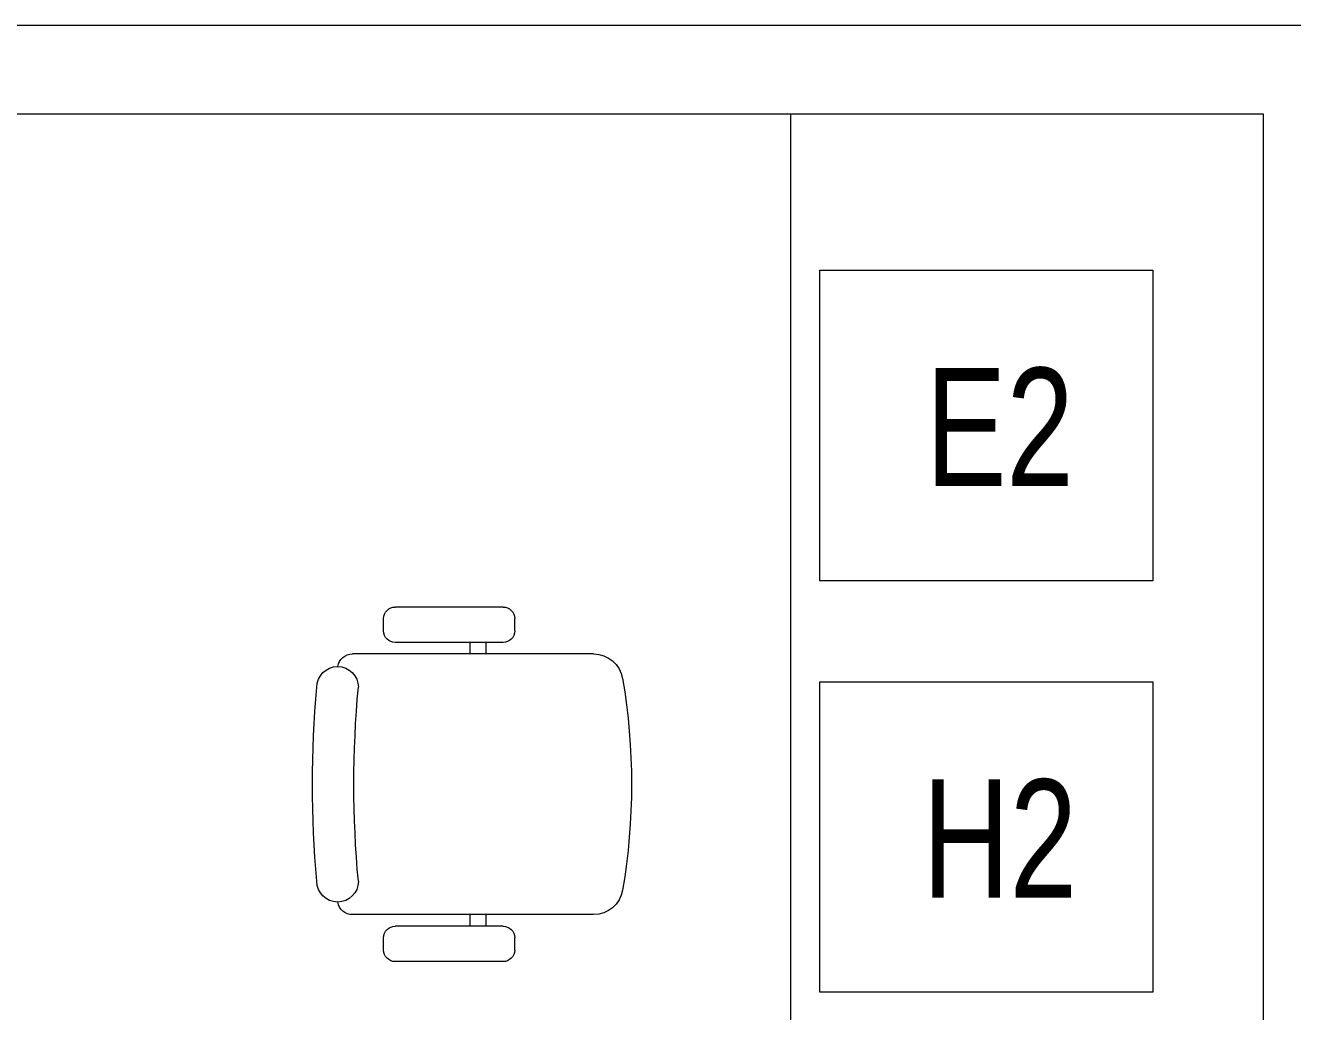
# Model space of a CAD drawing. Header units: millimetres. Extents: x 26027 to 581921, y 7230 to 233891.
# Drawn here: x 562903 to 565049, y 131211 to 132880 of the extents above; entities that cross this region are included whole.
import ezdxf

# ---------------------------------------------------------------- set-up
doc = ezdxf.new("R2010")
doc.units = ezdxf.units.MM
doc.header["$LTSCALE"] = 5
for name, color, linetype, lineweight in [('Medical Equipment and Furniture', 163, 'Continuous', 0), ('NEW', 1, 'Continuous', 5), ('Walls', 32, 'Continuous', 5)]:
    doc.layers.add(name, color=color, linetype=linetype, lineweight=lineweight)
doc.styles.add('X3G_ENTITY_2587EA', font='swisscl.ttf', dxfattribs={"height": 200})

# ---------------------------------------------------------------- blocks, each defined once
blk = doc.blocks.new('*X15')
at = {"color": 0}
for p, q in [((5, 3), (5, 3)), ((5, 3), (5, 3)), ((5, 3), (5, 3)), ((5, 3), (5, 3)), ((5, 3), (5, 3)), ((5, 3), (5, 3)), ((5, 3), (5, 3)), ((5, 3), (5, 3)), ((5, 3), (5, 3)), ((5, 3), (5, 3)), ((5, 3), (5, 3)), ((5, 3), (5, 3)), ((5, 3), (5, 3)), ((5, 3), (5, 3)), ((5, 3), (5, 3)), ((5, 3), (5, 3)), ((5, 3), (5, 3)), ((5, 3), (5, 3)), ((5, 3), (5, 3)), ((5, 3), (5, 3)), ((5, 3), (5, 3)), ((5, 3), (5, 3)), ((5, 3), (5, 3)), ((5, 3), (5, 3)), ((5, 3), (5, 3)), ((5, 3), (5, 3)), ((5, 3), (5, 3)), ((5, 3), (5, 3)), ((5, 3), (5, 3)), ((5, 3), (5, 3)), ((5, 3), (5, 3)), ((5, 3), (5, 3)), ((5, 3), (5, 3)), ((5, 3), (5, 3)), ((5, 3), (5, 3)), ((5, 3), (5, 3)), ((5, 3), (5, 3)), ((5, 3), (5, 3)), ((5, 3), (5, 3)), ((5, 3), (5, 3)), ((5, 3), (5, 3)), ((5, 3), (5, 3)), ((5, 3), (5, 3)), ((5, 3), (5, 3)), ((5, 3), (5, 3)), ((5, 3), (5, 3)), ((5, 3), (5, 3)), ((5, 3), (5, 3)), ((5, 3), (5, 3)), ((5, 3), (5, 3)), ((5, 3), (5, 3)), ((5, 3), (5, 3)), ((5, 3), (5, 3)), ((5, 3), (5, 3)), ((5, 3), (5, 3)), ((5, 3), (5, 3)), ((5, 3), (5, 3)), ((5, 3), (5, 3)), ((5, 3), (5, 3)), ((5, 3), (5, 3)), ((5, 3), (5, 3)), ((5, 3), (5, 3)), ((5, 3), (5, 3)), ((5, 3), (5, 3)), ((5, 3), (5, 3)), ((5, 3), (5, 3)), ((6, 3), (5, 3)), ((5, 3), (5, 3)), ((6, 3), (5, 3)), ((5, 3), (5, 3)), ((6, 3), (5, 3)), ((5, 3), (5, 3)), ((6, 3), (5, 3)), ((5, 3), (5, 3)), ((5, 3), (5, 3)), ((5, 3), (5, 3)), ((5, 3), (5, 3)), ((5, 3), (5, 3)), ((5, 3), (5, 3)), ((5, 3), (5, 3)), ((5, 3), (5, 3)), ((5, 3), (5, 3)), ((5, 3), (5, 3)), ((5, 3), (5, 3)), ((5, 3), (5, 3)), ((5, 3), (5, 3)), ((5, 3), (5, 3)), ((5, 3), (5, 3)), ((5, 3), (5, 3)), ((5, 3), (5, 3)), ((5, 3), (5, 3)), ((5, 3), (5, 3)), ((5, 3), (5, 3)), ((5, 3), (5, 3)), ((5, 3), (5, 3)), ((5, 3), (5, 3)), ((6, 3), (6, 3)), ((6, 3), (6, 3)), ((6, 3), (6, 3)), ((6, 3), (6, 3)), ((6, 3), (6, 3)), ((6, 3), (6, 3)), ((6, 3), (6, 3)), ((6, 3), (6, 3)), ((6, 3), (6, 3)), ((6, 3), (6, 3)), ((6, 3), (6, 3)), ((6, 3), (6, 3)), ((6, 3), (6, 3)), ((6, 3), (6, 3)), ((6, 3), (6, 3)), ((6, 3), (6, 3)), ((6, 3), (6, 3)), ((6, 3), (6, 3)), ((6, 3), (6, 3)), ((6, 3), (6, 3)), ((6, 3), (6, 3)), ((6, 3), (6, 3)), ((6, 3), (6, 3)), ((6, 3), (6, 3)), ((6, 3), (6, 3)), ((6, 3), (6, 3)), ((6, 3), (6, 3)), ((6, 3), (6, 3)), ((6, 3), (6, 3)), ((6, 3), (6, 3)), ((6, 3), (6, 3)), ((6, 3), (6, 3)), ((6, 3), (6, 3)), ((6, 3), (6, 3)), ((6, 3), (6, 3)), ((6, 3), (6, 3)), ((6, 3), (6, 3)), ((6, 3), (6, 3)), ((6, 3), (6, 3)), ((6, 3), (6, 3)), ((6, 3), (6, 3)), ((6, 3), (6, 3)), ((6, 3), (6, 3)), ((6, 3), (6, 3)), ((6, 3), (6, 3)), ((6, 3), (6, 3)), ((6, 3), (6, 3)), ((6, 3), (6, 3)), ((6, 3), (6, 3)), ((6, 3), (6, 3)), ((6, 3), (6, 3)), ((6, 3), (6, 3)), ((6, 3), (6, 3)), ((6, 3), (6, 3)), ((6, 3), (6, 3)), ((6, 3), (6, 3)), ((6, 3), (6, 3)), ((6, 3), (6, 3)), ((6, 3), (6, 3)), ((6, 3), (6, 3)), ((6, 3), (6, 3)), ((6, 3), (6, 3)), ((6, 3), (6, 3)), ((6, 3), (6, 3)), ((6, 3), (6, 3)), ((6, 3), (6, 3)), ((6, 3), (6, 3)), ((6, 3), (6, 3)), ((6, 3), (6, 3)), ((6, 3), (6, 3)), ((6, 3), (6, 3)), ((6, 3), (6, 3)), ((6, 3), (6, 3)), ((6, 3), (6, 3)), ((6, 3), (6, 3)), ((6, 3), (6, 3)), ((6, 3), (6, 3)), ((6, 3), (6, 3)), ((6, 3), (6, 3)), ((6, 3), (6, 3)), ((6, 3), (6, 3)), ((6, 3), (6, 3)), ((6, 3), (6, 3)), ((6, 3), (6, 3)), ((6, 3), (6, 3)), ((6, 3), (6, 3)), ((6, 3), (6, 3)), ((6, 3), (6, 3)), ((6, 3), (6, 3)), ((6, 3), (6, 3)), ((6, 3), (6, 3)), ((6, 3), (6, 3)), ((6, 3), (6, 3)), ((6, 3), (6, 3)), ((6, 3), (6, 3)), ((6, 3), (6, 3)), ((6, 3), (6, 3)), ((6, 3), (6, 3)), ((6, 3), (6, 3)), ((6, 3), (6, 3)), ((6, 3), (6, 3)), ((6, 3), (6, 3)), ((6, 3), (6, 3)), ((6, 3), (6, 3)), ((6, 3), (6, 3)), ((6, 3), (6, 3)), ((6, 3), (6, 3)), ((6, 3), (6, 3)), ((6, 3), (6, 3)), ((6, 3), (6, 3)), ((6, 3), (6, 3)), ((6, 3), (6, 3)), ((6, 3), (6, 3)), ((6, 3), (6, 3)), ((6, 3), (6, 3)), ((6, 3), (6, 3)), ((6, 3), (6, 3)), ((6, 3), (6, 3)), ((6, 3), (6, 3)), ((6, 3), (6, 3)), ((6, 3), (6, 3)), ((6, 3), (6, 3)), ((6, 3), (6, 3)), ((6, 3), (6, 3)), ((6, 3), (6, 3)), ((6, 3), (6, 3)), ((6, 3), (6, 3)), ((6, 3), (6, 3)), ((6, 3), (6, 3)), ((6, 3), (6, 3)), ((6, 3), (6, 3)), ((6, 3), (6, 3)), ((6, 3), (6, 3)), ((6, 3), (6, 3)), ((6, 3), (6, 3)), ((6, 3), (6, 3)), ((6, 3), (6, 3)), ((6, 3), (6, 3)), ((6, 3), (6, 3)), ((6, 3), (6, 3)), ((6, 3), (6, 3)), ((6, 3), (6, 3)), ((6, 3), (6, 3)), ((6, 3), (6, 3)), ((6, 3), (6, 3)), ((6, 3), (6, 3)), ((6, 3), (6, 3)), ((6, 3), (6, 3)), ((6, 3), (6, 3)), ((6, 3), (6, 3)), ((6, 3), (6, 3)), ((6, 3), (6, 3)), ((6, 3), (6, 3)), ((6, 3), (6, 3)), ((6, 3), (6, 3)), ((6, 3), (6, 3)), ((6, 3), (6, 3)), ((6, 3), (6, 3)), ((6, 3), (6, 3)), ((6, 3), (6, 3)), ((6, 3), (6, 3)), ((6, 3), (6, 3)), ((6, 3), (6, 3)), ((6, 3), (6, 3)), ((6, 3), (6, 3)), ((6, 3), (6, 3)), ((6, 3), (6, 3)), ((6, 3), (6, 3)), ((6, 3), (6, 3)), ((6, 3), (6, 3)), ((6, 3), (6, 3)), ((6, 3), (6, 3)), ((6, 3), (6, 3)), ((6, 3), (6, 3)), ((6, 3), (6, 3)), ((6, 3), (6, 3)), ((6, 3), (6, 3)), ((6, 3), (6, 3)), ((6, 3), (6, 3)), ((6, 3), (6, 3)), ((6, 3), (6, 3)), ((6, 3), (6, 3)), ((6, 3), (6, 3)), ((6, 3), (6, 3)), ((6, 3), (6, 3)), ((6, 3), (6, 3)), ((6, 3), (6, 3)), ((6, 3), (6, 3)), ((6, 3), (6, 3)), ((6, 3), (6, 3)), ((6, 3), (6, 3)), ((6, 3), (6, 3)), ((6, 3), (6, 3)), ((6, 3), (6, 3)), ((6, 3), (6, 3)), ((6, 3), (6, 3)), ((6, 3), (6, 3)), ((6, 3), (6, 3)), ((6, 3), (6, 3)), ((6, 3), (6, 3)), ((6, 3), (6, 3)), ((6, 3), (6, 3)), ((6, 3), (6, 3)), ((6, 3), (6, 3)), ((6, 3), (5, 3)), ((6, 3), (5, 3)), ((6, 3), (5, 3)), ((6, 3), (5, 3)), ((6, 3), (5, 3)), ((6, 3), (6, 3)), ((6, 3), (6, 3)), ((6, 3), (6, 3)), ((6, 3), (6, 3)), ((6, 3), (6, 3)), ((6, 3), (6, 3)), ((6, 3), (6, 3)), ((6, 3), (6, 3)), ((6, 3), (6, 3)), ((6, 3), (6, 3)), ((6, 3), (6, 3)), ((6, 3), (6, 3)), ((6, 3), (6, 3)), ((6, 3), (6, 3)), ((6, 3), (6, 3)), ((6, 3), (6, 3)), ((6, 3), (6, 3)), ((6, 3), (6, 3)), ((6, 3), (6, 3)), ((6, 3), (6, 3)), ((6, 3), (6, 3)), ((6, 3), (6, 3)), ((6, 3), (6, 3)), ((6, 3), (6, 3)), ((6, 3), (6, 3)), ((6, 3), (6, 3)), ((6, 3), (6, 3)), ((6, 3), (6, 3)), ((6, 3), (6, 3)), ((6, 3), (6, 3)), ((6, 3), (6, 3)), ((6, 3), (6, 3)), ((6, 3), (6, 3)), ((6, 3), (6, 3)), ((6, 3), (6, 3)), ((6, 3), (6, 3)), ((6, 3), (6, 3)), ((6, 3), (6, 3)), ((6, 3), (6, 3)), ((6, 3), (6, 3)), ((6, 3), (6, 3)), ((6, 3), (6, 3)), ((6, 3), (6, 3)), ((6, 3), (6, 3)), ((6, 3), (6, 3)), ((6, 3), (6, 3)), ((6, 3), (6, 3)), ((6, 3), (6, 3)), ((6, 3), (6, 3)), ((6, 3), (6, 3)), ((6, 3), (6, 3)), ((6, 3), (6, 3)), ((6, 3), (6, 3)), ((6, 3), (6, 3)), ((6, 3), (6, 3)), ((6, 3), (6, 3)), ((6, 3), (6, 3)), ((6, 3), (6, 3)), ((6, 3), (6, 3)), ((6, 3), (6, 3)), ((6, 3), (6, 3)), ((6, 3), (6, 3)), ((6, 3), (6, 3)), ((6, 3), (6, 3)), ((6, 3), (6, 3)), ((6, 3), (6, 3)), ((6, 3), (6, 3)), ((6, 3), (6, 3)), ((6, 3), (6, 3)), ((6, 3), (6, 3)), ((6, 3), (6, 3)), ((6, 3), (6, 3)), ((6, 3), (6, 3)), ((6, 3), (6, 3)), ((6, 3), (6, 3)), ((6, 3), (6, 3)), ((6, 3), (6, 3)), ((6, 3), (6, 3)), ((6, 3), (6, 3)), ((6, 3), (6, 3)), ((6, 3), (6, 3)), ((6, 3), (6, 3)), ((6, 3), (6, 3)), ((6, 3), (6, 3)), ((6, 3), (6, 3)), ((6, 3), (6, 3)), ((6, 3), (6, 3)), ((6, 3), (6, 3)), ((6, 3), (6, 3)), ((6, 3), (6, 3)), ((6, 3), (6, 3)), ((6, 3), (6, 3)), ((6, 3), (6, 3)), ((6, 3), (6, 3)), ((6, 3), (6, 3)), ((6, 3), (6, 3)), ((6, 3), (6, 3)), ((6, 3), (6, 3)), ((6, 3), (6, 3)), ((6, 3), (6, 3)), ((6, 3), (6, 3)), ((6, 3), (6, 3)), ((6, 3), (6, 3)), ((6, 3), (6, 3)), ((6, 3), (6, 3)), ((6, 3), (6, 3)), ((6, 3), (6, 3)), ((6, 3), (6, 3)), ((6, 3), (6, 3)), ((6, 3), (6, 3)), ((6, 3), (6, 3)), ((6, 3), (6, 3)), ((6, 3), (6, 3)), ((6, 3), (6, 3)), ((6, 3), (6, 3)), ((6, 3), (6, 3)), ((6, 3), (6, 3)), ((6, 3), (6, 3)), ((6, 3), (6, 3)), ((6, 3), (6, 3)), ((6, 3), (6, 3)), ((6, 3), (6, 3)), ((6, 3), (6, 3)), ((6, 3), (6, 3)), ((6, 3), (6, 3)), ((6, 3), (6, 3)), ((6, 3), (6, 3)), ((6, 3), (6, 3)), ((6, 3), (6, 3)), ((6, 3), (6, 3)), ((6, 3), (6, 3)), ((6, 3), (6, 3)), ((6, 3), (6, 3)), ((6, 3), (6, 3)), ((6, 3), (6, 3)), ((6, 3), (6, 3)), ((6, 3), (6, 3)), ((6, 3), (6, 3)), ((6, 3), (6, 3)), ((6, 3), (6, 3)), ((6, 3), (6, 3)), ((6, 3), (6, 3)), ((6, 3), (6, 3)), ((6, 3), (6, 3)), ((6, 3), (6, 3)), ((6, 3), (6, 3)), ((6, 3), (6, 3)), ((6, 3), (6, 3)), ((6, 3), (6, 3)), ((6, 3), (6, 3)), ((6, 3), (6, 3)), ((6, 3), (6, 3)), ((6, 3), (6, 3)), ((6, 3), (6, 3)), ((6, 3), (6, 3)), ((6, 3), (6, 3)), ((6, 3), (6, 3)), ((6, 3), (6, 3)), ((6, 3), (6, 3)), ((6, 3), (6, 3)), ((6, 3), (6, 3)), ((6, 3), (6, 3)), ((6, 3), (6, 3)), ((6, 3), (6, 3)), ((6, 3), (6, 3)), ((6, 3), (6, 3)), ((6, 3), (6, 3)), ((6, 3), (6, 3)), ((6, 3), (6, 3)), ((6, 3), (6, 3)), ((6, 3), (6, 3)), ((6, 3), (6, 3)), ((6, 3), (6, 3)), ((6, 3), (6, 3)), ((6, 3), (6, 3)), ((6, 3), (6, 3)), ((6, 3), (6, 3)), ((6, 3), (6, 3)), ((6, 3), (6, 3)), ((6, 3), (6, 3)), ((6, 3), (6, 3)), ((6, 3), (6, 3)), ((6, 3), (6, 3)), ((6, 3), (6, 3)), ((6, 3), (6, 3)), ((6, 3), (6, 3)), ((6, 3), (6, 3)), ((6, 3), (6, 3)), ((6, 3), (6, 3)), ((6, 3), (6, 3)), ((6, 3), (6, 3)), ((6, 3), (6, 3)), ((6, 3), (6, 3)), ((6, 3), (6, 3)), ((6, 3), (6, 3)), ((6, 3), (6, 3)), ((6, 3), (6, 3)), ((6, 3), (6, 3)), ((6, 3), (6, 3)), ((6, 3), (6, 3)), ((6, 3), (6, 3)), ((6, 3), (6, 3)), ((6, 3), (6, 3)), ((6, 3), (6, 3)), ((6, 3), (6, 3)), ((6, 3), (6, 3)), ((6, 3), (6, 3)), ((6, 3), (6, 3)), ((6, 3), (6, 3)), ((6, 3), (6, 3)), ((6, 3), (6, 3)), ((6, 3), (6, 3)), ((6, 3), (6, 3)), ((6, 3), (6, 3)), ((6, 3), (6, 3)), ((6, 3), (6, 3)), ((6, 3), (6, 3)), ((6, 3), (6, 3)), ((6, 3), (6, 3)), ((6, 3), (6, 3)), ((6, 3), (6, 3)), ((6, 3), (6, 3)), ((6, 3), (6, 3)), ((6, 3), (6, 3)), ((6, 3), (6, 3)), ((6, 3), (6, 3)), ((6, 3), (6, 3)), ((6, 3), (6, 3)), ((6, 3), (6, 3)), ((6, 3), (6, 3)), ((6, 3), (6, 3)), ((6, 3), (6, 3)), ((6, 3), (6, 3)), ((6, 3), (6, 3)), ((6, 3), (6, 3)), ((6, 3), (6, 3)), ((6, 3), (6, 3)), ((6, 3), (6, 3)), ((6, 3), (6, 3)), ((6, 3), (6, 3)), ((6, 3), (6, 3)), ((6, 3), (6, 3)), ((6, 3), (6, 3)), ((6, 3), (6, 3)), ((6, 3), (6, 3)), ((6, 3), (6, 3)), ((6, 3), (6, 3)), ((6, 3), (6, 3)), ((6, 3), (6, 3)), ((6, 3), (6, 3)), ((6, 3), (6, 3)), ((6, 3), (6, 3)), ((6, 3), (6, 3)), ((6, 3), (6, 3)), ((6, 3), (6, 3)), ((6, 3), (6, 3)), ((6, 3), (6, 3)), ((6, 3), (6, 3)), ((6, 3), (6, 3)), ((6, 3), (6, 3)), ((6, 3), (6, 3)), ((6, 3), (6, 3)), ((6, 3), (6, 3)), ((6, 3), (6, 3)), ((6, 3), (6, 3)), ((6, 3), (6, 3)), ((6, 3), (6, 3)), ((6, 3), (6, 3)), ((6, 3), (6, 3)), ((6, 3), (6, 3)), ((6, 3), (6, 3)), ((6, 3), (6, 3)), ((6, 3), (6, 3)), ((6, 3), (6, 3)), ((6, 3), (6, 3)), ((6, 3), (6, 3)), ((6, 3), (6, 3)), ((6, 3), (6, 3)), ((6, 3), (6, 3)), ((6, 3), (6, 3)), ((6, 3), (6, 3)), ((6, 3), (6, 3)), ((6, 3), (6, 3)), ((6, 3), (6, 3)), ((6, 3), (6, 3)), ((6, 3), (6, 3)), ((6, 3), (6, 3)), ((6, 3), (6, 3)), ((6, 3), (6, 3)), ((6, 3), (6, 3)), ((6, 3), (6, 3)), ((6, 3), (6, 3)), ((6, 3), (6, 3)), ((6, 3), (6, 3)), ((6, 3), (6, 3)), ((6, 3), (6, 3)), ((6, 3), (6, 3)), ((6, 3), (6, 3)), ((6, 3), (6, 3)), ((6, 3), (6, 3)), ((6, 3), (6, 3)), ((6, 3), (6, 3)), ((6, 3), (6, 3)), ((6, 3), (6, 3)), ((6, 3), (6, 3)), ((6, 3), (6, 3)), ((6, 3), (6, 3)), ((6, 3), (6, 3)), ((6, 3), (6, 3)), ((6, 3), (6, 3)), ((6, 3), (6, 3)), ((6, 3), (6, 3)), ((6, 3), (6, 3)), ((6, 3), (6, 3)), ((6, 3), (6, 3)), ((6, 3), (6, 3)), ((6, 3), (6, 3))]:
    blk.add_line(p, q, dxfattribs=at)
blk = doc.blocks.new('*X16')
at = {"color": 0}
for p, q in [((13, 1), (13, 1)), ((13, 1), (13, 1)), ((13, 1), (13, 1)), ((13, 1), (13, 1)), ((13, 1), (13, 1)), ((13, 1), (13, 1)), ((13, 1), (13, 1)), ((13, 1), (13, 1)), ((13, 1), (13, 1)), ((13, 1), (13, 1)), ((13, 1), (13, 1)), ((13, 1), (13, 1)), ((13, 1), (13, 1)), ((13, 1), (13, 1)), ((13, 1), (13, 1)), ((13, 1), (14, 1)), ((13, 1), (14, 1)), ((13, 1), (14, 1)), ((13, 1), (13, 1)), ((13, 1), (13, 1)), ((13, 1), (13, 1)), ((13, 1), (13, 1)), ((13, 1), (13, 1)), ((13, 1), (13, 1)), ((13, 1), (13, 1)), ((13, 1), (13, 1)), ((13, 1), (13, 1)), ((13, 1), (13, 1)), ((13, 1), (13, 1)), ((13, 1), (13, 1)), ((13, 1), (13, 1)), ((13, 1), (13, 1)), ((13, 1), (13, 1)), ((13, 1), (13, 1)), ((13, 1), (13, 1)), ((13, 1), (13, 1)), ((13, 1), (13, 1)), ((13, 1), (13, 1)), ((13, 1), (13, 1)), ((13, 1), (13, 1)), ((13, 1), (13, 1)), ((13, 1), (13, 1)), ((13, 1), (13, 1)), ((13, 1), (13, 1)), ((13, 1), (13, 1)), ((13, 1), (13, 1)), ((13, 1), (13, 1)), ((13, 1), (13, 1)), ((13, 1), (13, 1)), ((13, 1), (13, 1)), ((13, 1), (13, 1)), ((13, 1), (13, 1)), ((13, 1), (13, 1)), ((13, 1), (13, 1)), ((13, 1), (13, 1)), ((13, 1), (13, 1)), ((13, 1), (13, 1)), ((13, 1), (13, 1)), ((13, 1), (13, 1)), ((13, 1), (13, 1)), ((13, 1), (13, 1)), ((13, 1), (13, 1)), ((13, 1), (13, 1)), ((13, 1), (13, 1)), ((13, 1), (13, 1)), ((13, 1), (13, 1)), ((13, 1), (13, 1)), ((13, 1), (13, 1)), ((13, 1), (13, 1)), ((13, 1), (13, 1)), ((13, 1), (13, 1)), ((13, 1), (13, 1)), ((13, 1), (13, 1)), ((13, 1), (13, 1)), ((13, 1), (13, 1)), ((13, 1), (13, 1)), ((13, 1), (13, 1)), ((13, 1), (13, 1)), ((13, 1), (13, 1)), ((13, 1), (13, 1)), ((13, 1), (13, 1)), ((13, 1), (13, 1)), ((13, 1), (13, 1)), ((13, 1), (13, 1)), ((13, 1), (13, 1)), ((13, 1), (13, 1)), ((13, 1), (13, 1)), ((13, 1), (13, 1)), ((13, 1), (13, 1)), ((13, 1), (13, 1)), ((13, 1), (13, 1)), ((13, 1), (13, 1)), ((13, 1), (13, 1)), ((13, 1), (13, 1)), ((13, 1), (13, 1)), ((13, 1), (13, 1)), ((13, 1), (13, 1)), ((13, 1), (13, 1)), ((13, 1), (13, 1)), ((13, 1), (13, 1)), ((13, 1), (13, 1)), ((13, 1), (13, 1)), ((13, 1), (13, 1)), ((13, 1), (13, 1)), ((13, 1), (13, 1)), ((13, 1), (13, 1)), ((13, 1), (13, 1)), ((13, 1), (13, 1)), ((13, 1), (13, 1)), ((13, 1), (13, 1)), ((13, 1), (13, 1)), ((13, 1), (13, 1)), ((13, 1), (13, 1)), ((13, 1), (13, 1)), ((13, 1), (13, 1)), ((13, 1), (13, 1)), ((13, 1), (13, 1)), ((13, 1), (13, 1)), ((13, 1), (13, 1)), ((13, 1), (13, 1)), ((13, 1), (13, 1)), ((13, 1), (13, 1)), ((13, 1), (13, 1)), ((13, 1), (14, 1)), ((13, 0), (13, 0)), ((13, 0), (13, 0)), ((13, 0), (13, 0)), ((13, 0), (13, 0)), ((13, 0), (13, 0)), ((13, 0), (13, 0)), ((13, 0), (13, 0)), ((13, 0), (13, 0)), ((13, 0), (13, 0)), ((13, 0), (13, 0)), ((13, 0), (13, 0)), ((13, 0), (13, 0)), ((13, 0), (13, 0)), ((13, 0), (13, 0)), ((13, 0), (13, 0)), ((13, 0), (13, 0)), ((13, 0), (13, 0)), ((13, 0), (13, 0)), ((13, 0), (13, 0)), ((13, 0), (13, 0)), ((13, 0), (13, 0)), ((13, 0), (13, 0)), ((13, 0), (13, 0)), ((13, 0), (13, 0)), ((13, 0), (13, 0)), ((13, 0), (13, 0)), ((13, 0), (13, 0)), ((13, 0), (13, 0)), ((13, 0), (13, 0)), ((13, 0), (13, 0)), ((13, 0), (13, 0)), ((13, 0), (13, 0)), ((13, 0), (13, 0)), ((13, 0), (13, 0)), ((13, 0), (13, 0)), ((13, 0), (13, 0)), ((13, 0), (13, 0)), ((13, 0), (13, 0)), ((13, 0), (13, 0)), ((13, 0), (13, 0)), ((13, 0), (13, 0)), ((13, 0), (13, 0)), ((13, 0), (13, 0)), ((13, 0), (13, 0)), ((13, 0), (13, 0)), ((13, 0), (13, 0)), ((13, 0), (13, 0)), ((13, 0), (13, 0)), ((13, 0), (14, 0)), ((13, 0), (14, 0)), ((13, 0), (13, 0)), ((13, 0), (14, 0)), ((14, 1), (14, 1)), ((14, 1), (14, 1)), ((14, 1), (14, 1)), ((14, 1), (14, 1)), ((14, 1), (14, 1)), ((14, 1), (14, 1)), ((14, 1), (14, 1)), ((14, 1), (14, 1)), ((14, 1), (14, 1)), ((14, 1), (14, 1)), ((14, 1), (14, 1)), ((14, 1), (14, 1)), ((14, 1), (14, 1)), ((14, 1), (14, 1)), ((14, 1), (14, 1)), ((14, 1), (14, 1)), ((14, 1), (14, 1)), ((14, 1), (14, 1)), ((14, 1), (14, 1)), ((14, 1), (14, 1)), ((14, 1), (14, 1)), ((14, 1), (14, 1)), ((14, 1), (14, 1)), ((14, 1), (14, 1)), ((14, 1), (14, 1)), ((14, 1), (14, 1)), ((14, 1), (14, 1)), ((14, 1), (14, 1)), ((14, 1), (14, 1)), ((14, 1), (14, 1)), ((14, 1), (14, 1)), ((14, 1), (14, 1)), ((14, 1), (14, 1)), ((14, 1), (14, 1)), ((14, 1), (14, 1)), ((14, 1), (14, 1)), ((14, 1), (14, 1)), ((14, 1), (14, 1)), ((14, 1), (14, 1)), ((14, 1), (14, 1)), ((14, 1), (14, 1)), ((14, 1), (14, 1)), ((14, 1), (14, 1)), ((14, 1), (14, 1)), ((14, 1), (14, 1)), ((14, 1), (14, 1)), ((14, 1), (14, 1)), ((14, 1), (14, 1)), ((14, 1), (14, 1)), ((14, 1), (14, 1)), ((14, 1), (14, 1)), ((14, 1), (14, 1)), ((14, 1), (14, 1)), ((14, 1), (14, 1)), ((14, 1), (14, 1)), ((14, 1), (14, 1)), ((14, 1), (14, 1)), ((14, 1), (14, 1)), ((14, 1), (14, 1)), ((14, 1), (14, 1)), ((14, 1), (14, 1)), ((14, 1), (14, 1)), ((14, 1), (14, 1)), ((14, 1), (14, 1)), ((14, 1), (14, 1)), ((14, 1), (14, 1)), ((14, 1), (14, 1)), ((14, 1), (14, 1)), ((14, 1), (14, 1)), ((14, 1), (14, 1)), ((14, 1), (14, 1)), ((14, 1), (14, 1)), ((14, 1), (14, 1)), ((14, 1), (14, 1)), ((14, 1), (14, 1)), ((14, 1), (14, 1)), ((14, 1), (14, 1)), ((14, 1), (14, 1)), ((14, 1), (14, 1)), ((14, 1), (14, 1)), ((14, 1), (14, 1)), ((14, 1), (14, 1)), ((14, 1), (14, 1)), ((14, 1), (14, 1)), ((14, 1), (14, 1)), ((14, 1), (14, 1)), ((14, 1), (14, 1)), ((14, 1), (14, 1)), ((14, 1), (14, 1)), ((14, 1), (14, 1)), ((14, 1), (14, 1)), ((14, 1), (14, 1)), ((14, 1), (14, 1)), ((14, 1), (14, 1)), ((14, 0), (14, 0)), ((14, 0), (14, 0)), ((14, 0), (14, 0)), ((14, 0), (14, 0)), ((14, 0), (14, 0)), ((14, 0), (14, 0)), ((14, 0), (14, 0)), ((14, 0), (14, 0)), ((14, 0), (14, 0)), ((14, 0), (14, 0)), ((14, 0), (14, 0)), ((14, 0), (14, 0)), ((14, 0), (14, 0)), ((14, 0), (14, 0)), ((14, 0), (14, 0)), ((14, 0), (14, 0)), ((14, 0), (14, 0)), ((14, 0), (14, 0)), ((14, 0), (14, 0)), ((14, 0), (14, 0)), ((14, 0), (14, 0)), ((14, 0), (14, 0)), ((14, 0), (14, 0)), ((14, 0), (14, 0)), ((14, 0), (14, 0)), ((14, 0), (14, 0)), ((14, 0), (14, 0)), ((14, 0), (14, 0)), ((14, 0), (14, 0)), ((14, 0), (14, 0)), ((14, 0), (14, 0)), ((14, 0), (14, 0)), ((14, 0), (14, 0)), ((14, 0), (14, 0)), ((14, 0), (14, 0)), ((14, 0), (14, 0)), ((14, 0), (14, 0)), ((14, 0), (14, 0)), ((14, 0), (14, 0)), ((14, 0), (14, 0)), ((14, 0), (14, 0)), ((14, 0), (14, 0)), ((14, 0), (14, 0)), ((14, 0), (14, 0)), ((14, 0), (14, 0)), ((14, 0), (14, 0)), ((14, 0), (14, 0)), ((14, 0), (14, 0)), ((13, 0), (13, 0)), ((13, 0), (14, 0)), ((13, 0), (13, 0)), ((13, 0), (14, 0)), ((13, 0), (13, 0)), ((13, 0), (14, 0)), ((13, 0), (13, 0)), ((13, 0), (13, 0)), ((13, 0), (13, 0)), ((13, 0), (13, 0)), ((13, 0), (14, 0)), ((13, 0), (13, 0)), ((13, 0), (14, 0)), ((13, 0), (13, 0)), ((13, 0), (14, 0)), ((13, 0), (13, 0)), ((13, 0), (14, 0)), ((13, 0), (13, 0)), ((13, 0), (14, 0)), ((13, 0), (13, 0)), ((13, 0), (14, 0)), ((13, 0), (13, 0)), ((13, 0), (14, 0)), ((13, 0), (13, 0)), ((13, 0), (13, 0)), ((13, 0), (13, 0)), ((13, 0), (14, 0)), ((13, 0), (13, 0)), ((13, 0), (14, 0)), ((13, 0), (13, 0)), ((13, 0), (14, 0)), ((13, 0), (13, 0)), ((13, 0), (14, 0)), ((13, 0), (13, 0)), ((13, 0), (13, 0)), ((13, 0), (13, 0)), ((13, 0), (13, 0)), ((13, 0), (13, 0)), ((13, 0), (13, 0)), ((13, 0), (13, 0)), ((13, 0), (13, 0)), ((13, 0), (13, 0)), ((13, 0), (13, 0)), ((13, 0), (13, 0)), ((13, 0), (13, 0)), ((13, 0), (13, 0)), ((13, 0), (13, 0)), ((13, 0), (13, 0)), ((13, 0), (13, 0)), ((13, 0), (13, 0)), ((13, 0), (13, 0)), ((13, 0), (13, 0)), ((13, 0), (13, 0)), ((13, 0), (13, 0)), ((13, 0), (13, 0)), ((13, 0), (13, 0)), ((13, 0), (13, 0)), ((13, 0), (13, 0)), ((13, 0), (13, 0)), ((13, 0), (13, 0)), ((13, 0), (13, 0)), ((13, 0), (13, 0)), ((13, 0), (13, 0)), ((13, 0), (13, 0)), ((13, -1), (13, -1)), ((13, -1), (13, -1)), ((13, -1), (13, -1)), ((13, -1), (13, -1)), ((13, -1), (13, -1)), ((13, -1), (14, -1)), ((13, -1), (13, -1)), ((14, 0), (14, 0)), ((14, 0), (14, 0)), ((14, 0), (14, 0)), ((14, 0), (14, 0)), ((14, 0), (14, 0)), ((14, 0), (14, 0)), ((14, 0), (14, 0)), ((14, 0), (14, 0)), ((14, 0), (14, 0)), ((14, 0), (14, 0)), ((14, 0), (14, 0)), ((14, 0), (14, 0)), ((14, 0), (14, 0)), ((14, 0), (14, 0)), ((14, 0), (14, 0)), ((13, 0), (14, 0)), ((14, 0), (14, 0)), ((14, 0), (14, 0)), ((14, 0), (14, 0)), ((14, 0), (14, 0)), ((14, 0), (14, 0)), ((14, 0), (14, 0)), ((14, 0), (14, 0)), ((14, 0), (14, 0)), ((14, 0), (14, 0)), ((14, 0), (14, 0)), ((14, 0), (14, 0)), ((14, 0), (14, 0)), ((14, 0), (14, 0)), ((14, 0), (14, 0)), ((14, 0), (14, 0)), ((14, 0), (14, 0)), ((14, 0), (14, 0)), ((14, 0), (14, 0)), ((14, 0), (14, 0)), ((14, 0), (14, 0)), ((14, 0), (14, 0)), ((14, 0), (14, 0)), ((14, 0), (14, 0)), ((14, 0), (14, 0)), ((14, 0), (14, 0)), ((14, 0), (14, 0)), ((14, 0), (14, 0)), ((14, 0), (14, 0)), ((14, 0), (14, 0)), ((14, 0), (14, 0)), ((14, 0), (14, 0)), ((14, 0), (14, 0)), ((14, 0), (14, 0)), ((14, 0), (14, 0)), ((14, -1), (14, -1)), ((14, -1), (14, -1)), ((14, -1), (14, -1)), ((14, -1), (14, -1)), ((14, -1), (14, -1))]:
    blk.add_line(p, q, dxfattribs=at)
blk = doc.blocks.new('GF21018-P')
at = {"color": 0}
for p, q in [((-0.2207, 0.4756), (-0.2207, 0.0675)), ((0.2205, 0.4756), (0.2205, 0.0675)), ((-0.3002, 0.3226), (-0.3002, 0.14)), ((-0.2806, 0.3422), (-0.2598, 0.3422)), ((-0.2402, 0.3226), (-0.2402, 0.14)), ((0.24, 0.3226), (0.24, 0.14)), ((0.2596, 0.3422), (0.2804, 0.3422)), ((0.3, 0.3226), (0.3, 0.14)), ((-0.2402, 0.2937), (-0.2207, 0.2937)), ((0.2205, 0.2937), (0.24, 0.2937)), ((-0.2402, 0.2671), (-0.2207, 0.2671)), ((0.2205, 0.2671), (0.24, 0.2671)), ((-0.2806, 0.1204), (-0.2598, 0.1204)), ((0.2596, 0.1204), (0.2804, 0.1204))]:
    blk.add_line(p, q, dxfattribs=at)
for points in [[(0.24, 0.2937), (0.24, 0.2937), (0.24, 0.2937), (0.24, 0.2937), (0.24, 0.2937), (0.24, 0.2937), (0.24, 0.2937), (0.24, 0.2937), (0.24, 0.2937), (0.24, 0.2937), (0.24, 0.2937), (0.24, 0.2937), (0.24, 0.2937), (0.24, 0.2937), (0.24, 0.2937), (0.24, 0.2937), (0.24, 0.2937), (0.24, 0.2937), (0.24, 0.2937), (0.24, 0.2937), (0.24, 0.2937), (0.24, 0.2937), (0.24, 0.2937), (0.24, 0.2937), (0.24, 0.2937), (0.24, 0.2937), (0.24, 0.2937), (0.24, 0.2937), (0.24, 0.2937), (0.24, 0.2937), (0.24, 0.2937), (0.24, 0.2937), (0.24, 0.2937), (0.24, 0.2937), (0.24, 0.2937), (0.24, 0.2937), (0.24, 0.2937), (0.24, 0.2937), (0.24, 0.2937), (0.24, 0.2937), (0.24, 0.2937), (0.24, 0.2937), (0.24, 0.2937), (0.24, 0.2937), (0.24, 0.2937), (0.24, 0.2937), (0.24, 0.2937), (0.24, 0.2937), (0.24, 0.2937), (0.24, 0.2937), (0.24, 0.2937), (0.24, 0.2937), (0.24, 0.2937), (0.24, 0.2937), (0.24, 0.2937), (0.24, 0.2937), (0.24, 0.2937), (0.24, 0.2937), (0.24, 0.2937), (0.24, 0.2937), (0.24, 0.2937), (0.24, 0.2937), (0.24, 0.2937), (0.24, 0.2937), (0.24, 0.2937), (0.24, 0.2937), (0.24, 0.2937), (0.24, 0.2937), (0.24, 0.2937), (0.24, 0.2937), (0.24, 0.2937), (0.24, 0.2937), (0.24, 0.2937), (0.24, 0.2937), (0.24, 0.2937), (0.24, 0.2937), (0.24, 0.2937), (0.24, 0.2937), (0.24, 0.2937), (0.24, 0.2937), (0.24, 0.2937), (0.24, 0.2937), (0.24, 0.2937), (0.24, 0.2937), (0.24, 0.2937), (0.24, 0.2937), (0.24, 0.2937), (0.24, 0.2937), (0.24, 0.2937), (0.24, 0.2937), (0.24, 0.2937), (0.24, 0.2937), (0.24, 0.2937), (0.24, 0.2937), (0.24, 0.2937), (0.24, 0.2937), (0.24, 0.2937), (0.24, 0.2937), (0.24, 0.2937), (0.24, 0.2937), (0.24, 0.2937), (0.24, 0.2937), (0.24, 0.2937), (0.24, 0.2937), (0.24, 0.2937), (0.24, 0.2937), (0.24, 0.2937), (0.24, 0.2937), (0.24, 0.2937), (0.24, 0.2937), (0.24, 0.2937), (0.24, 0.2937), (0.24, 0.2937), (0.24, 0.2937), (0.24, 0.2937), (0.24, 0.2937), (0.24, 0.2937), (0.24, 0.2937), (0.24, 0.2937), (0.24, 0.2937), (0.24, 0.2937), (0.24, 0.2937), (0.24, 0.2937), (0.24, 0.2937), (0.24, 0.2937), (0.24, 0.2937), (0.24, 0.2937), (0.24, 0.2937), (0.24, 0.2937), (0.24, 0.2937), (0.24, 0.2937), (0.24, 0.2937), (0.24, 0.2937), (0.24, 0.2937), (0.24, 0.2937), (0.24, 0.2937), (0.24, 0.2937), (0.24, 0.2937), (0.24, 0.2937), (0.24, 0.2937), (0.24, 0.2937), (0.24, 0.2937), (0.24, 0.2937), (0.24, 0.2937), (0.24, 0.2937), (0.24, 0.2937), (0.24, 0.2937), (0.24, 0.2937), (0.24, 0.2937), (0.24, 0.2937), (0.24, 0.2937), (0.24, 0.2937), (0.24, 0.2937), (0.24, 0.2937), (0.24, 0.2937), (0.24, 0.2937), (0.24, 0.2937), (0.24, 0.2937), (0.24, 0.2937), (0.24, 0.2937), (0.24, 0.2937), (0.24, 0.2937), (0.24, 0.2937), (0.24, 0.2937), (0.24, 0.2937), (0.24, 0.2937), (0.24, 0.2937), (0.24, 0.2937), (0.24, 0.2937), (0.24, 0.2937), (0.24, 0.2937), (0.24, 0.2937), (0.24, 0.2937), (0.24, 0.2937), (0.24, 0.2937), (0.24, 0.2937), (0.24, 0.2937), (0.24, 0.2937), (0.24, 0.2937), (0.24, 0.2937), (0.24, 0.2937), (0.24, 0.2937), (0.24, 0.2937), (0.24, 0.2937), (0.24, 0.2937), (0.24, 0.2937), (0.24, 0.2937), (0.24, 0.2937), (0.24, 0.2937), (0.24, 0.2937), (0.24, 0.2937), (0.24, 0.2937), (0.24, 0.2937), (0.24, 0.2937), (0.24, 0.2937), (0.24, 0.2937), (0.24, 0.2937), (0.24, 0.2937), (0.24, 0.2937), (0.24, 0.2937), (0.24, 0.2937), (0.24, 0.2937), (0.24, 0.2937), (0.24, 0.2937), (0.24, 0.2937), (0.24, 0.2937), (0.24, 0.2937), (0.24, 0.2937), (0.24, 0.2937), (0.24, 0.2937), (0.24, 0.2937), (0.24, 0.2937), (0.24, 0.2937), (0.24, 0.2937), (0.24, 0.2937), (0.24, 0.2937), (0.24, 0.2937), (0.24, 0.2937), (0.24, 0.2937), (0.24, 0.2937), (0.24, 0.2937), (0.24, 0.2937), (0.24, 0.2937), (0.24, 0.2937), (0.24, 0.2937), (0.24, 0.2937), (0.24, 0.2937), (0.24, 0.2937), (0.24, 0.2937), (0.24, 0.2937), (0.24, 0.2937), (0.24, 0.2937), (0.24, 0.2937), (0.24, 0.2937), (0.24, 0.2937), (0.24, 0.2937), (0.24, 0.2937), (0.24, 0.2937), (0.24, 0.2937), (0.24, 0.2937), (0.24, 0.2937), (0.24, 0.2937), (0.24, 0.2937), (0.24, 0.2937), (0.24, 0.2937), (0.24, 0.2937), (0.24, 0.2937), (0.24, 0.2937), (0.24, 0.2937), (0.24, 0.2937), (0.24, 0.2937), (0.24, 0.2937), (0.24, 0.2937), (0.24, 0.2937), (0.24, 0.2937), (0.24, 0.2937), (0.24, 0.2937), (0.24, 0.2937), (0.24, 0.2937), (0.24, 0.2937), (0.24, 0.2937), (0.24, 0.2937), (0.24, 0.2937), (0.24, 0.2937), (0.24, 0.2937), (0.24, 0.2937), (0.24, 0.2937), (0.24, 0.2937), (0.24, 0.2937), (0.24, 0.2937), (0.24, 0.2937), (0.24, 0.2937), (0.24, 0.2937), (0.24, 0.2937), (0.24, 0.2937), (0.24, 0.2937), (0.24, 0.2937)], [(0.24, 0.2937), (0.24, 0.2937), (0.24, 0.2937), (0.24, 0.2937), (0.24, 0.2937), (0.24, 0.2937), (0.24, 0.2937), (0.24, 0.2937), (0.24, 0.2937), (0.24, 0.2937), (0.24, 0.2937), (0.24, 0.2937), (0.24, 0.2937), (0.24, 0.2937), (0.24, 0.2937), (0.24, 0.2937), (0.24, 0.2937), (0.24, 0.2937), (0.24, 0.2937), (0.24, 0.2937), (0.24, 0.2937), (0.24, 0.2937), (0.24, 0.2937), (0.24, 0.2937), (0.24, 0.2937), (0.24, 0.2937), (0.24, 0.2937), (0.24, 0.2937), (0.24, 0.2937), (0.24, 0.2937), (0.24, 0.2937), (0.24, 0.2937), (0.24, 0.2937), (0.24, 0.2937), (0.24, 0.2937), (0.24, 0.2937), (0.24, 0.2937), (0.24, 0.2937), (0.24, 0.2937), (0.24, 0.2937), (0.24, 0.2937), (0.24, 0.2937), (0.24, 0.2937), (0.24, 0.2937), (0.24, 0.2937), (0.24, 0.2937), (0.24, 0.2937), (0.24, 0.2937), (0.24, 0.2937), (0.24, 0.2937), (0.24, 0.2937), (0.24, 0.2937), (0.24, 0.2937), (0.24, 0.2937), (0.24, 0.2937), (0.24, 0.2937), (0.24, 0.2937), (0.24, 0.2937), (0.24, 0.2937), (0.24, 0.2937), (0.24, 0.2937), (0.24, 0.2937), (0.24, 0.2937), (0.24, 0.2937), (0.24, 0.2937), (0.24, 0.2937), (0.24, 0.2937), (0.24, 0.2937), (0.24, 0.2937), (0.24, 0.2937), (0.24, 0.2937), (0.24, 0.2937), (0.24, 0.2937), (0.24, 0.2937), (0.24, 0.2937), (0.24, 0.2937), (0.24, 0.2937), (0.24, 0.2937), (0.24, 0.2937), (0.24, 0.2937), (0.24, 0.2937), (0.24, 0.2937), (0.24, 0.2937), (0.24, 0.2937), (0.24, 0.2937), (0.24, 0.2937), (0.24, 0.2937), (0.24, 0.2937), (0.24, 0.2937), (0.24, 0.2937), (0.24, 0.2937), (0.24, 0.2937), (0.24, 0.2937), (0.24, 0.2937), (0.24, 0.2937), (0.24, 0.2937), (0.24, 0.2937), (0.24, 0.2937), (0.24, 0.2937), (0.24, 0.2937), (0.24, 0.2937), (0.24, 0.2937), (0.24, 0.2937), (0.24, 0.2937), (0.24, 0.2937), (0.24, 0.2937), (0.24, 0.2937), (0.24, 0.2937), (0.24, 0.2937), (0.24, 0.2937), (0.24, 0.2937), (0.24, 0.2937), (0.24, 0.2937), (0.24, 0.2937), (0.24, 0.2937), (0.24, 0.2937), (0.24, 0.2937), (0.24, 0.2937), (0.24, 0.2937), (0.24, 0.2937), (0.24, 0.2937), (0.24, 0.2937), (0.24, 0.2937), (0.24, 0.2937), (0.24, 0.2937), (0.24, 0.2937), (0.24, 0.2937), (0.24, 0.2937), (0.24, 0.2937), (0.24, 0.2937), (0.24, 0.2937), (0.24, 0.2937), (0.24, 0.2937), (0.24, 0.2937), (0.24, 0.2937), (0.24, 0.2937), (0.24, 0.2937), (0.24, 0.2937), (0.24, 0.2937), (0.24, 0.2937), (0.24, 0.2937), (0.24, 0.2937), (0.24, 0.2937), (0.24, 0.2937), (0.24, 0.2937), (0.24, 0.2937), (0.24, 0.2937), (0.24, 0.2937), (0.24, 0.2937), (0.24, 0.2937), (0.24, 0.2937), (0.24, 0.2937), (0.24, 0.2937), (0.24, 0.2937), (0.24, 0.2937), (0.24, 0.2937), (0.24, 0.2937), (0.24, 0.2937), (0.24, 0.2937), (0.24, 0.2937), (0.24, 0.2937), (0.24, 0.2937), (0.24, 0.2937), (0.24, 0.2937), (0.24, 0.2937), (0.24, 0.2937), (0.24, 0.2937), (0.24, 0.2937), (0.24, 0.2937), (0.24, 0.2937), (0.24, 0.2937), (0.24, 0.2937), (0.24, 0.2937), (0.24, 0.2937), (0.24, 0.2937), (0.24, 0.2937), (0.24, 0.2937), (0.24, 0.2937), (0.24, 0.2937), (0.24, 0.2937), (0.24, 0.2937), (0.24, 0.2937), (0.24, 0.2937), (0.24, 0.2937), (0.24, 0.2937), (0.24, 0.2937), (0.24, 0.2937), (0.24, 0.2937), (0.24, 0.2937), (0.24, 0.2937), (0.24, 0.2937), (0.24, 0.2937), (0.24, 0.2937), (0.24, 0.2937), (0.24, 0.2937), (0.24, 0.2937), (0.24, 0.2937), (0.24, 0.2937), (0.24, 0.2937), (0.24, 0.2937), (0.24, 0.2937), (0.24, 0.2937), (0.24, 0.2937), (0.24, 0.2937), (0.24, 0.2937), (0.24, 0.2937), (0.24, 0.2937), (0.24, 0.2937), (0.24, 0.2937), (0.24, 0.2937), (0.24, 0.2937), (0.24, 0.2937), (0.24, 0.2937), (0.24, 0.2937), (0.24, 0.2937), (0.24, 0.2937), (0.24, 0.2937), (0.24, 0.2937), (0.24, 0.2937)], [(0.24, 0.2937), (0.24, 0.2937), (0.24, 0.2937), (0.24, 0.2937), (0.24, 0.2937), (0.24, 0.2937), (0.24, 0.2937), (0.24, 0.2937), (0.24, 0.2937), (0.24, 0.2937), (0.24, 0.2937), (0.24, 0.2937), (0.24, 0.2937), (0.24, 0.2937), (0.24, 0.2937), (0.24, 0.2937), (0.24, 0.2937), (0.24, 0.2937), (0.24, 0.2937), (0.24, 0.2937), (0.24, 0.2937), (0.24, 0.2937), (0.24, 0.2937), (0.24, 0.2937), (0.24, 0.2937), (0.24, 0.2937), (0.24, 0.2937), (0.24, 0.2937), (0.24, 0.2937), (0.24, 0.2937), (0.24, 0.2937), (0.24, 0.2937), (0.24, 0.2937), (0.24, 0.2937), (0.24, 0.2937), (0.24, 0.2937), (0.24, 0.2937), (0.24, 0.2937), (0.24, 0.2937), (0.24, 0.2937), (0.24, 0.2937), (0.24, 0.2937), (0.24, 0.2937), (0.24, 0.2937), (0.24, 0.2937), (0.24, 0.2937), (0.24, 0.2937), (0.24, 0.2937), (0.24, 0.2937), (0.24, 0.2937), (0.24, 0.2937), (0.24, 0.2937), (0.24, 0.2937), (0.24, 0.2937), (0.24, 0.2937), (0.24, 0.2937), (0.24, 0.2937), (0.24, 0.2937), (0.24, 0.2937), (0.24, 0.2937), (0.24, 0.2937), (0.24, 0.2937), (0.24, 0.2937), (0.24, 0.2937), (0.24, 0.2937), (0.24, 0.2937), (0.24, 0.2937), (0.24, 0.2937), (0.24, 0.2937), (0.24, 0.2937), (0.24, 0.2937), (0.24, 0.2937), (0.24, 0.2937), (0.24, 0.2937), (0.24, 0.2937), (0.24, 0.2937), (0.24, 0.2937), (0.24, 0.2937), (0.24, 0.2937), (0.24, 0.2937), (0.24, 0.2937), (0.24, 0.2937), (0.24, 0.2937), (0.24, 0.2937), (0.24, 0.2937), (0.24, 0.2937), (0.24, 0.2937), (0.24, 0.2937), (0.24, 0.2937), (0.24, 0.2937), (0.24, 0.2937), (0.24, 0.2937), (0.24, 0.2937), (0.24, 0.2937), (0.24, 0.2937), (0.24, 0.2937), (0.24, 0.2937), (0.24, 0.2937), (0.24, 0.2937), (0.24, 0.2937), (0.24, 0.2937), (0.24, 0.2937), (0.24, 0.2937), (0.24, 0.2937), (0.24, 0.2937), (0.24, 0.2937), (0.24, 0.2937), (0.24, 0.2937), (0.24, 0.2937), (0.24, 0.2937), (0.24, 0.2937), (0.24, 0.2937), (0.24, 0.2937), (0.24, 0.2937), (0.24, 0.2937), (0.24, 0.2937), (0.24, 0.2937), (0.24, 0.2937), (0.24, 0.2937), (0.24, 0.2937), (0.24, 0.2937), (0.24, 0.2937), (0.24, 0.2937), (0.24, 0.2937), (0.24, 0.2937), (0.24, 0.2937), (0.24, 0.2937), (0.24, 0.2937), (0.24, 0.2937), (0.24, 0.2937), (0.24, 0.2937), (0.24, 0.2937), (0.24, 0.2937), (0.24, 0.2937), (0.24, 0.2937), (0.24, 0.2937), (0.24, 0.2937), (0.24, 0.2937), (0.24, 0.2937), (0.24, 0.2937), (0.24, 0.2937), (0.24, 0.2937), (0.24, 0.2937), (0.24, 0.2937), (0.24, 0.2937), (0.24, 0.2937), (0.24, 0.2937), (0.24, 0.2937), (0.24, 0.2937), (0.24, 0.2937), (0.24, 0.2937), (0.24, 0.2937), (0.24, 0.2937), (0.24, 0.2937), (0.24, 0.2937), (0.24, 0.2937), (0.24, 0.2937), (0.24, 0.2937), (0.24, 0.2937), (0.24, 0.2937), (0.24, 0.2937), (0.24, 0.2937), (0.24, 0.2937), (0.24, 0.2937), (0.24, 0.2937), (0.24, 0.2937), (0.24, 0.2937), (0.24, 0.2937), (0.24, 0.2937), (0.24, 0.2937), (0.24, 0.2937), (0.24, 0.2937), (0.24, 0.2937), (0.24, 0.2937), (0.24, 0.2937), (0.24, 0.2937), (0.24, 0.2937), (0.24, 0.2937), (0.24, 0.2937), (0.24, 0.2937), (0.24, 0.2937), (0.24, 0.2937), (0.24, 0.2937), (0.24, 0.2937), (0.24, 0.2937), (0.24, 0.2937), (0.24, 0.2937), (0.24, 0.2937), (0.24, 0.2937), (0.24, 0.2937), (0.24, 0.2937), (0.24, 0.2937), (0.24, 0.2937), (0.24, 0.2937), (0.24, 0.2937), (0.24, 0.2937), (0.24, 0.2937), (0.24, 0.2937), (0.24, 0.2937), (0.24, 0.2937), (0.24, 0.2937), (0.24, 0.2937), (0.24, 0.2937), (0.24, 0.2937), (0.24, 0.2937), (0.24, 0.2937), (0.24, 0.2937), (0.24, 0.2937), (0.24, 0.2937), (0.24, 0.2937), (0.24, 0.2937), (0.24, 0.2937), (0.24, 0.2937), (0.24, 0.2937)]]:
    blk.add_lwpolyline(points, close=True, dxfattribs=at)
for centre, radius, start, end in [((-0.0001, -0.5295), 1.0695, 80.3671, 99.6329), ((-0.1707, 0.4756), 0.05, 99.6329, 180), ((0.1705, 0.4756), 0.05, 0, 80.3671), ((-0.2806, 0.3226), 0.0196, 90, 180), ((-0.2598, 0.3226), 0.0196, 360, 90), ((0.2596, 0.3226), 0.0196, 90, 180), ((0.2804, 0.3226), 0.0196, 0, 90), ((-0.2806, 0.14), 0.0196, 180, 270), ((-0.2598, 0.14), 0.0196, 270, 360), ((0.2596, 0.14), 0.0196, 180, 270), ((0.2804, 0.14), 0.0196, 270, 0), ((-0.1957, 0.0675), 0.025, 180, 261.4721), ((-0.1643, 0.0425), 0.0351, 90, 270), ((0, 1.8467), 1.7767, 264.6946, 275.3053), ((0.1641, 0.0425), 0.0351, 270, 90), ((0.1955, 0.0675), 0.025, 278.5279, 360), ((0, 1.8314), 1.8314, 264.8532, 275.147)]:
    blk.add_arc(centre, radius, start, end, dxfattribs=at)
at = {"layer": 'NEW', "color": 0, "linetype": 'Continuous'}
for points in [[(0.24, 0.2937), (0.24, 0.2937), (0.24, 0.2937), (0.24, 0.2937), (0.24, 0.2937), (0.24, 0.2937), (0.24, 0.2937), (0.24, 0.2937)], [(0.24, 0.2937), (0.24, 0.2937), (0.24, 0.2937), (0.24, 0.2937), (0.24, 0.2937), (0.24, 0.2937), (0.24, 0.2937)], [(0.24, 0.2937), (0.24, 0.2937), (0.24, 0.2937), (0.24, 0.2937), (0.24, 0.2937), (0.24, 0.2937), (0.24, 0.2937), (0.24, 0.2937), (0.24, 0.2937)], [(0.24, 0.2937), (0.24, 0.2937), (0.24, 0.2937), (0.24, 0.2937), (0.24, 0.2937), (0.24, 0.2937), (0.24, 0.2937), (0.24, 0.2937), (0.24, 0.2937), (0.24, 0.2937)], [(0.24, 0.2937), (0.24, 0.2937), (0.24, 0.2937), (0.24, 0.2937), (0.24, 0.2937), (0.24, 0.2937), (0.24, 0.2937), (0.24, 0.2937), (0.24, 0.2937), (0.24, 0.2937), (0.24, 0.2937), (0.24, 0.2937), (0.24, 0.2937), (0.24, 0.2937), (0.24, 0.2937)], [(0.24, 0.2937), (0.24, 0.2937), (0.24, 0.2937), (0.24, 0.2937), (0.24, 0.2937), (0.24, 0.2937), (0.24, 0.2937), (0.24, 0.2937), (0.24, 0.2937), (0.24, 0.2937)], [(0.24, 0.2937), (0.24, 0.2937), (0.24, 0.2937), (0.24, 0.2937), (0.24, 0.2937), (0.24, 0.2937), (0.24, 0.2937), (0.24, 0.2937), (0.24, 0.2937), (0.24, 0.2937)], [(0.24, 0.2937), (0.24, 0.2937), (0.24, 0.2937), (0.24, 0.2937), (0.24, 0.2937), (0.24, 0.2937), (0.24, 0.2937), (0.24, 0.2937), (0.24, 0.2937), (0.24, 0.2937)], [(0.24, 0.2937), (0.24, 0.2937), (0.24, 0.2937), (0.24, 0.2937), (0.24, 0.2937), (0.24, 0.2937), (0.24, 0.2937), (0.24, 0.2937), (0.24, 0.2937), (0.24, 0.2937), (0.24, 0.2937), (0.24, 0.2937), (0.24, 0.2937), (0.24, 0.2937), (0.24, 0.2937), (0.24, 0.2937), (0.24, 0.2937), (0.24, 0.2937)], [(0.24, 0.2937), (0.24, 0.2937), (0.24, 0.2937), (0.24, 0.2937), (0.24, 0.2937), (0.24, 0.2937), (0.24, 0.2937), (0.24, 0.2937), (0.24, 0.2937), (0.24, 0.2937), (0.24, 0.2937), (0.24, 0.2937)], [(0.24, 0.2937), (0.24, 0.2937), (0.24, 0.2937), (0.24, 0.2937), (0.24, 0.2937), (0.24, 0.2937), (0.24, 0.2937)], [(0.24, 0.2937), (0.24, 0.2937), (0.24, 0.2937), (0.24, 0.2937), (0.24, 0.2937), (0.24, 0.2937), (0.24, 0.2937), (0.24, 0.2937), (0.24, 0.2937), (0.24, 0.2937), (0.24, 0.2937), (0.24, 0.2937), (0.24, 0.2937), (0.24, 0.2937), (0.24, 0.2937), (0.24, 0.2937), (0.24, 0.2937), (0.24, 0.2937), (0.24, 0.2937), (0.24, 0.2937), (0.24, 0.2937), (0.24, 0.2937), (0.24, 0.2937), (0.24, 0.2937), (0.24, 0.2937), (0.24, 0.2937), (0.24, 0.2937), (0.24, 0.2937), (0.24, 0.2937), (0.24, 0.2937), (0.24, 0.2937), (0.24, 0.2937), (0.24, 0.2937), (0.24, 0.2937), (0.24, 0.2937), (0.24, 0.2937), (0.24, 0.2937), (0.24, 0.2937), (0.24, 0.2937), (0.24, 0.2937), (0.24, 0.2937), (0.24, 0.2937), (0.24, 0.2937), (0.24, 0.2937), (0.24, 0.2937), (0.24, 0.2937), (0.24, 0.2937), (0.24, 0.2937), (0.24, 0.2937), (0.24, 0.2937), (0.24, 0.2937), (0.24, 0.2937), (0.24, 0.2937), (0.24, 0.2937), (0.24, 0.2937), (0.24, 0.2937), (0.24, 0.2937), (0.24, 0.2937), (0.24, 0.2937), (0.24, 0.2937), (0.24, 0.2937), (0.24, 0.2937), (0.24, 0.2937), (0.24, 0.2937), (0.24, 0.2937), (0.24, 0.2937), (0.24, 0.2937), (0.24, 0.2937), (0.24, 0.2937), (0.24, 0.2937), (0.24, 0.2937), (0.24, 0.2937), (0.24, 0.2937), (0.24, 0.2937), (0.24, 0.2937), (0.24, 0.2937), (0.24, 0.2937), (0.24, 0.2937), (0.24, 0.2937), (0.24, 0.2937), (0.24, 0.2937), (0.24, 0.2937), (0.24, 0.2937), (0.24, 0.2937), (0.24, 0.2937), (0.24, 0.2937), (0.24, 0.2937), (0.24, 0.2937), (0.24, 0.2937), (0.24, 0.2937), (0.24, 0.2937), (0.24, 0.2937), (0.24, 0.2937), (0.24, 0.2937), (0.24, 0.2937), (0.24, 0.2937), (0.24, 0.2937), (0.24, 0.2937), (0.24, 0.2937), (0.24, 0.2937), (0.24, 0.2937), (0.24, 0.2937), (0.24, 0.2937), (0.24, 0.2937), (0.24, 0.2937), (0.24, 0.2937), (0.24, 0.2937), (0.24, 0.2937), (0.24, 0.2937), (0.24, 0.2937), (0.24, 0.2937)], [(0.24, 0.2937), (0.24, 0.2937), (0.24, 0.2937), (0.24, 0.2937), (0.24, 0.2937), (0.24, 0.2937), (0.24, 0.2937), (0.24, 0.2937), (0.24, 0.2937), (0.24, 0.2937), (0.24, 0.2937), (0.24, 0.2937), (0.24, 0.2937), (0.24, 0.2937), (0.24, 0.2937), (0.24, 0.2937), (0.24, 0.2937)], [(0.24, 0.2937), (0.24, 0.2937), (0.24, 0.2937), (0.24, 0.2937), (0.24, 0.2937), (0.24, 0.2937), (0.24, 0.2937), (0.24, 0.2937), (0.24, 0.2937), (0.24, 0.2937), (0.24, 0.2937), (0.24, 0.2937), (0.24, 0.2937), (0.24, 0.2937), (0.24, 0.2937), (0.24, 0.2937), (0.24, 0.2937), (0.24, 0.2937), (0.24, 0.2937), (0.24, 0.2937), (0.24, 0.2937), (0.24, 0.2937), (0.24, 0.2937), (0.24, 0.2937), (0.24, 0.2937), (0.24, 0.2937), (0.24, 0.2937), (0.24, 0.2937), (0.24, 0.2937), (0.24, 0.2937), (0.24, 0.2937), (0.24, 0.2937), (0.24, 0.2937), (0.24, 0.2937), (0.24, 0.2937), (0.24, 0.2937), (0.24, 0.2937), (0.24, 0.2937), (0.24, 0.2937), (0.24, 0.2937), (0.24, 0.2937), (0.24, 0.2937), (0.24, 0.2937), (0.24, 0.2937), (0.24, 0.2937), (0.24, 0.2937), (0.24, 0.2937), (0.24, 0.2937), (0.24, 0.2937), (0.24, 0.2937), (0.24, 0.2937), (0.24, 0.2937), (0.24, 0.2937), (0.24, 0.2937), (0.24, 0.2937), (0.24, 0.2937), (0.24, 0.2937), (0.24, 0.2937), (0.24, 0.2937), (0.24, 0.2937), (0.24, 0.2937), (0.24, 0.2937), (0.24, 0.2937), (0.24, 0.2937), (0.24, 0.2937), (0.24, 0.2937), (0.24, 0.2937), (0.24, 0.2937), (0.24, 0.2937), (0.24, 0.2937), (0.24, 0.2937), (0.24, 0.2937), (0.24, 0.2937), (0.24, 0.2937), (0.24, 0.2937), (0.24, 0.2937), (0.24, 0.2937), (0.24, 0.2937), (0.24, 0.2937), (0.24, 0.2937), (0.24, 0.2937), (0.24, 0.2937), (0.24, 0.2937), (0.24, 0.2937), (0.24, 0.2937), (0.24, 0.2937), (0.24, 0.2937), (0.24, 0.2937), (0.24, 0.2937)], [(0.24, 0.2937), (0.24, 0.2937), (0.24, 0.2937), (0.24, 0.2937), (0.24, 0.2937), (0.24, 0.2937), (0.24, 0.2937), (0.24, 0.2937), (0.24, 0.2937), (0.24, 0.2937), (0.24, 0.2937), (0.24, 0.2937), (0.24, 0.2937), (0.24, 0.2937), (0.24, 0.2937), (0.24, 0.2937), (0.24, 0.2937), (0.24, 0.2937), (0.24, 0.2937), (0.24, 0.2937), (0.24, 0.2937), (0.24, 0.2937), (0.24, 0.2937), (0.24, 0.2937), (0.24, 0.2937), (0.24, 0.2937), (0.24, 0.2937), (0.24, 0.2937), (0.24, 0.2937), (0.24, 0.2937), (0.24, 0.2937), (0.24, 0.2937), (0.24, 0.2937), (0.24, 0.2937), (0.24, 0.2937), (0.24, 0.2937), (0.24, 0.2937), (0.24, 0.2937), (0.24, 0.2937), (0.24, 0.2937), (0.24, 0.2937), (0.24, 0.2937), (0.24, 0.2937), (0.24, 0.2937), (0.24, 0.2937), (0.24, 0.2937), (0.24, 0.2937), (0.24, 0.2937), (0.24, 0.2937), (0.24, 0.2937), (0.24, 0.2937), (0.24, 0.2937), (0.24, 0.2937), (0.24, 0.2937)]]:
    blk.add_lwpolyline(points, dxfattribs=at)
at = {"color": 0}
for name, xscale, yscale, zscale in [('*X15', 8.59375e-11, 8.59375e-11, 8.59375e-11), ('*X16', 5.5e-11, 5.5e-11, 5.5e-11)]:
    blk.add_blockref(name, (0.24, 0.2937), dxfattribs=dict(at, xscale=xscale, yscale=yscale, zscale=zscale))

msp = doc.modelspace()

# ---------------------------------------------------------------- linework, layer by layer
at = {"layer": 'Medical Equipment and Furniture', "elevation": 0}
msp.add_lwpolyline([(564198.8, 132730.3), (564198.8, 127950.3)], dxfattribs=at)
at = {"layer": 'Medical Equipment and Furniture'}
for points in [[(564248.3, 132465.6), (564812, 132465.6), (564812, 131940.3), (564248.3, 131940.3)], [(564248.3, 131768.9), (564812, 131768.9), (564812, 131243.6), (564248.3, 131243.6)]]:
    msp.add_lwpolyline(points, close=True, dxfattribs=at)
at = {"layer": 'Walls', "elevation": 0}
msp.add_lwpolyline([(564998.8, 132730.3), (564998.8, 127905.3)], dxfattribs=at)
at = {"layer": 'Walls'}
for points in [[(560413.8, 132880.3, 0), (565198.8, 132880.3, 0)], [(560413.8, 132730.3, 0), (564998.8, 132730.3, 0)]]:
    msp.add_polyline3d(points, dxfattribs=at)

# ---------------------------------------------------------------- block references
at = {"layer": 'Medical Equipment and Furniture', "xscale": -1000, "yscale": 1000, "zscale": 1000, "rotation": 270}
msp.add_blockref('GF21018-P', (563389.6, 131595.7), dxfattribs=at)

# ---------------------------------------------------------------- texts
at = {"layer": 'Medical Equipment and Furniture', "char_height": 200, "attachment_point": 2, "style": 'X3G_ENTITY_2587EA'}
for s, insert in [('E2', (564552.9, 132300.5)), ('H2', (564552.9, 131603.8))]:
    msp.add_mtext(s, dxfattribs=dict(at, insert=insert))

doc.saveas('drawing.dxf')
